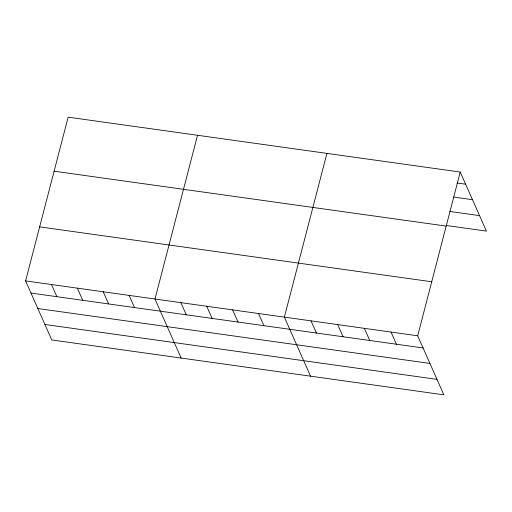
<?xml version="1.0" encoding="UTF-8"?>
<svg xmlns="http://www.w3.org/2000/svg" width="512" height="512" viewBox="0 0 512 512"><rect width="100%" height="100%" fill="white"/><g stroke="black" fill="none" stroke-linecap="round" stroke-linejoin="round"><path stroke-width="0.77" d="M460.237 172.051L417.683 335.795L443.846 394.835L51.763 339.949L25.6 280.909L68.154 117.165L460.237 172.051L486.4 231.091L446.406 225.491M197.542 135.277L154.989 299.021L181.152 358.061M326.925 153.389L284.378 317.133L310.541 376.173M456.998 183.008L465.626 184.211M453.664 197.05L472.48 199.686M449.747 211.45L479.546 215.622M54.112 171.2L446.195 226.086M39.642 226.874L431.725 281.76M25.6 280.909L417.683 335.795M30.989 293.069L423.072 347.955M37.843 308.538L429.926 363.43M44.909 324.48L436.992 379.366M391.021 332.064L396.41 344.224M364.358 328.333L369.747 340.493M337.696 324.595L343.085 336.762M311.034 320.864L316.429 333.03M258.496 313.51L263.885 325.67M232.621 309.888L238.01 322.048M206.739 306.266L212.134 318.426M180.864 302.643L186.253 314.803M129.107 295.398L134.502 307.558M103.232 291.776L108.621 303.936M77.357 288.154L82.746 300.314M51.475 284.531L56.87 296.691"/></g></svg>
